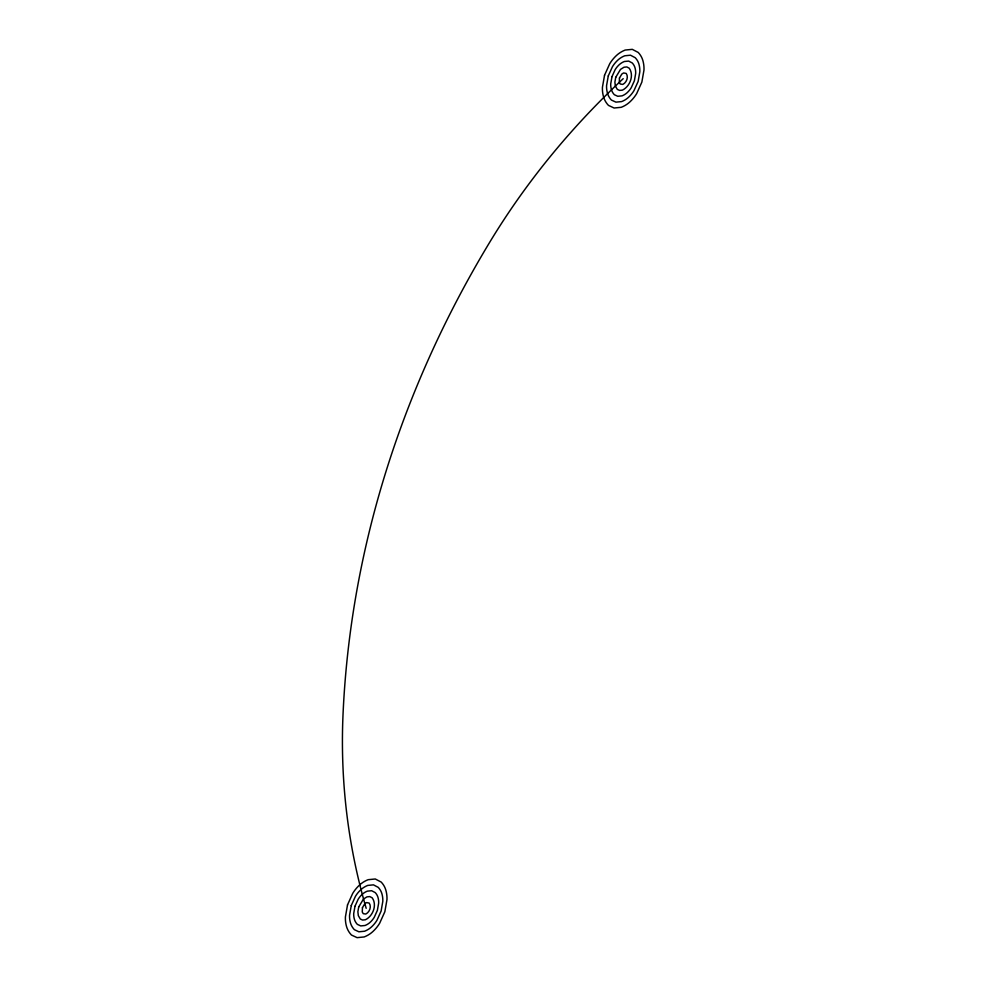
<?xml version="1.0" encoding="UTF-8"?>
<svg xmlns="http://www.w3.org/2000/svg" width="987" height="987" viewBox="0 0 987 987"><rect width="100%" height="100%" fill="white"/><g stroke="black" fill="none" stroke-linecap="round" stroke-linejoin="round"><path stroke-width="1.48" d="M623.204 78.676A774.659 675.552 -16.4 0 0 488.972 243.481A1170.298 1020.583 -16.4 0 0 343.02 714.588A774.659 675.552 -16.4 0 0 366.189 908.324M347.523 904.882L345.413 916.948A38.727 33.78 -16.4 0 0 346.56 926.633A26.254 22.898 -16.4 0 0 351.458 935.034L357.097 937.65L364.203 936.947A24.737 21.566 -16.4 0 0 372.95 931.481A38.727 33.78 -16.4 0 0 379.662 923.24L384.844 911.754L386.966 899.688A38.727 33.78 -16.4 0 0 385.806 890.003A24.737 21.566 -16.4 0 0 381.204 882.082L375.27 878.985L368.163 879.688A24.737 21.566 -16.4 0 0 359.416 885.154A38.727 33.78 -16.4 0 0 352.704 893.395L347.523 904.882M351.261 905.572L349.558 915.22A30.992 27.019 -16.4 0 0 350.484 922.968A21.011 18.321 -16.4 0 0 354.395 929.692L358.91 931.79L364.598 931.222A19.789 17.248 -16.4 0 0 371.593 926.855A30.992 27.019 -16.4 0 0 376.972 920.254L381.105 911.063L382.808 901.415A30.992 27.019 -16.4 0 0 381.883 893.667A19.789 17.248 -16.4 0 0 378.194 887.338L373.456 884.858L367.769 885.413A19.789 17.248 -16.4 0 0 360.773 889.78A30.992 27.019 -16.4 0 0 355.406 896.381L351.261 905.572M354.987 906.263L353.716 913.493A23.244 20.271 -16.4 0 0 354.407 919.304A15.755 13.744 -16.4 0 0 357.343 924.35L360.736 925.917L364.993 925.498A14.842 12.942 -16.4 0 0 370.248 922.216A23.244 20.271 -16.4 0 0 374.27 917.268L377.379 910.372L378.65 903.142A23.244 20.271 -16.4 0 0 377.959 897.331A14.842 12.942 -16.4 0 0 375.196 892.581L371.63 890.718L367.374 891.138A14.842 12.942 -16.4 0 0 362.118 894.419A23.244 20.271 -16.4 0 0 358.096 899.367L354.987 906.263M358.725 906.942L357.874 911.766L358.33 915.64L360.292 919.008L362.55 920.057L365.387 919.773C372.926 916.133 377.318 904.98 372.185 897.825L369.817 896.591L366.979 896.862L363.475 899.046L358.725 906.942M362.451 907.633L362.266 911.976L363.241 913.666L365.782 914.048C369.557 912.222 371.754 906.646 369.187 903.068L366.584 902.587L364.832 903.685L362.451 907.633M604.537 75.246L602.428 87.312A38.727 33.78 -16.4 0 0 603.588 96.997A26.254 22.898 -16.4 0 0 608.473 105.399L614.111 108.015L621.218 107.312A24.737 21.566 -16.4 0 0 629.965 101.846A38.727 33.78 -16.4 0 0 636.677 93.605L641.858 82.118L643.98 70.052A38.727 33.78 -16.4 0 0 642.821 60.367A24.737 21.566 -16.4 0 0 638.219 52.447L632.285 49.35L625.178 50.053A24.737 21.566 -16.4 0 0 616.431 55.519A38.727 33.78 -16.4 0 0 609.719 63.76L604.537 75.246M608.276 75.937L606.573 85.585A30.992 27.019 -16.4 0 0 607.511 93.333A21.011 18.321 -16.4 0 0 611.409 100.057L615.925 102.142L621.613 101.587A19.789 17.248 -16.4 0 0 628.62 97.219A30.992 27.019 -16.4 0 0 633.987 90.619L638.133 81.427L639.823 71.78A30.992 27.019 -16.4 0 0 638.897 64.032A19.789 17.248 -16.4 0 0 635.209 57.702L630.471 55.21L624.783 55.778A19.789 17.248 -16.4 0 0 617.788 60.145A30.992 27.019 -16.4 0 0 612.421 66.746L608.276 75.937M612.002 76.628L610.731 83.858A23.244 20.271 -16.4 0 0 611.434 89.669A15.755 13.744 -16.4 0 0 614.358 94.715L617.751 96.282L622.007 95.862A14.842 12.942 -16.4 0 0 627.263 92.581A23.244 20.271 -16.4 0 0 631.285 87.633L634.394 80.737L635.665 73.507A23.244 20.271 -16.4 0 0 634.974 67.696A14.842 12.942 -16.4 0 0 632.211 62.946L628.657 61.083L624.389 61.502A14.842 12.942 -16.4 0 0 619.145 64.784A23.244 20.271 -16.4 0 0 615.111 69.732L612.002 76.628M615.74 77.307L614.889 82.131L615.357 86.005L617.307 89.373L619.565 90.409L622.415 90.138C629.94 86.498 634.333 75.345 629.212 68.189L626.831 66.943L623.994 67.227L620.49 69.411L615.74 77.307M619.466 77.998L619.281 82.34L620.255 84.031L622.809 84.413C626.572 82.587 628.768 77.011 626.202 73.433L623.599 72.952L621.847 74.05L619.466 77.998"/></g></svg>
